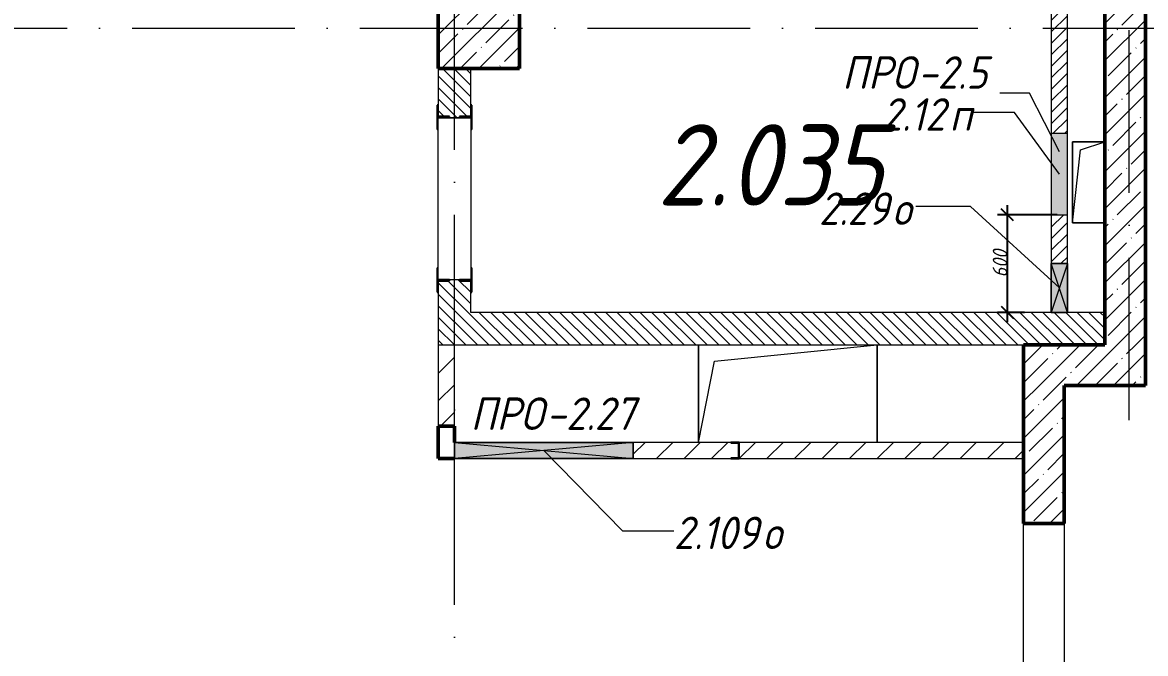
# Model space of a CAD drawing. Header units: millimetres. Extents: x -537608 to 253996, y -217170 to 186033.
# Drawn here: x -93954 to -87048, y 2705 to 6589 of the extents above; entities that cross this region are included whole.
import ezdxf

# ---------------------------------------------------------------- set-up
doc = ezdxf.new("R2010")
doc.units = ezdxf.units.MM
doc.linetypes.add('50_200_ШТРИХ_1Т_ш5_п1_п1_', pattern=[1400, 1000, -200, 0, -200])
for name, color, linetype, lineweight in [('A-____-____-DIMS', 7, 'Continuous', 9), ('A-DETL-GENF-OTLN', 7, 'Continuous', 9), ('A-FLOR-____-OTLN', 7, 'Continuous', 9), ('A-GENM-____-IDEN', 7, 'Continuous', 9), ('A-GENM-____-MCUT', 7, 'Continuous', 25), ('A-GENM-____-OTLN', 7, 'Continuous', 9), ('A-GENM-____-OTLN-1', 7, 'Continuous', 25), ('A-GLAZ-____-IDEN', 7, 'Continuous', 9), ('A-GLAZ-____-OTLN', 7, 'Continuous', 9), ('A-WALL-____-MCUT', 7, 'Continuous', 13), ('A-WALL-____-MCUT-2', 7, 'Continuous', 50), ('A-WALL-____-OTLN', 7, 'Continuous', 9), ('A-WALL-____-PATT-1', 7, 'Continuous', 9), ('A-WALL-FNSH-MCUT-1', 7, 'Continuous', 9), ('I-WALL-____-OTLN', 7, 'Continuous', 9), ('S-COLS-____-MCUT', 7, 'Continuous', 50), ('S-COLS-____-OTLN', 7, 'Continuous', 9), ('S-GRID-____-OTLN-1', 7, '50_200_ШТРИХ_1Т_ш5_п1_п1_', 9), ('Марки помещений', 7, 'Continuous', 9)]:
    doc.layers.add(name, color=color, linetype=linetype, lineweight=lineweight)
doc.styles.add('ISOCPEUR_I_11', font='isocpeui.ttf', dxfattribs={"width": 0.9, "height": 200})
doc.styles.add('ISOCPEUR_I_2', font='isocpeui.ttf', dxfattribs={"width": 0.9, "height": 140})
doc.styles.add('ISOCPEUR_I_7', font='isocpeui.ttf', dxfattribs={"width": 0.9, "height": 90})
doc.dimstyles.new('ISO-1_8_0_9К_СРЕДНИЙ_Кладочные_2', dxfattribs={"dimscale": 304.8, "dimtxt": 89.638306, "dimasz": 0.246063, "dimexe": 0.19685, "dimexo": 0, "dimgap": 0, "dimtad": 1, "dimdec": 3, "dimrnd": 0.001, "dimdsep": 46, "dimtxsty": 'ISOCPEUR_I_7', "dimblk1": 'OBLIQUE', "dimblk2": 'OBLIQUE', "dimsah": 1, "dimcen": 0.09, "dimdle": 0.19685, "dimazin": 0, "dimtfac": 1, "dimtdec": 4, "dimtix": 1, "dimtmove": 1, "dimatfit": 3, "dimfxl": 1, "dimtvp": 1, "dimtolj": 1, "dimtzin": 0, "dimarcsym": 2})
pattern_1 = [(135, (-184647.673, -45376.493), (-35.35534, -35.35534), [])]
pattern_2 = [(45, (-184647.67, -45376.49), (-84.85281, 84.85281), [])]
pattern_3 = [(45, (-184647.67, -45376.5), (-114.04925, 114.04925), []), (45, (-184533.62, -45376.5), (-114.04925, 114.04925), [201.612, -40.322, 3.353, -36.97])]

# ---------------------------------------------------------------- blocks, each defined once
blk = doc.blocks.new('BSC_Колонна _Прямоугольная - 500х500-V147-АР1_План отверстий 2 этажа в осях 1-64_Ю-ЯЯ')
at = {"layer": 'S-COLS-____-OTLN'}
h = blk.add_hatch(dxfattribs=at)
h.set_pattern_fill('FP_160', color=256, style=0, pattern_type=2)
h.set_pattern_definition([(45, (-93500, -51931.04), (-114.04925, 114.04925), []), (45, (-93385.95, -51931.04), (-114.04925, 114.04925), [201.613, -40.323, 3.353, -36.97])])
h.paths.add_polyline_path([(-250, -250), (250, -250), (250, 250), (-250, 250)], flags=0)
at = {"layer": 'S-COLS-____-MCUT'}
for p, q in [((250, 250), (-250, 250)), ((-250, 250), (-250, -250)), ((250, -250), (250, 250)), ((-250, -250), (250, -250))]:
    blk.add_line(p, q, dxfattribs=at)
blk = doc.blocks.new('154_Фахверк_СКБ_Швеллер - Тип_100_3960-28318856-АР1_План отверстий 2 этажа в осях 1-64_Ю-ЯЯ')
at = {"layer": 'A-GENM-____-MCUT'}
for p, q in [((175, 50), (125, 50)), ((125, 50), (125, -50)), ((128, 47), (175, 47)), ((128, -47), (128, 47)), ((175, 47), (175, 50)), ((125, -50), (175, -50)), ((175, -47), (128, -47)), ((175, -50), (175, -47))]:
    blk.add_line(p, q, dxfattribs=at)
blk = doc.blocks.new('154_Стойка_СКБ_Уголок - СМ-2180_200-28268025-АР1_План отверстий 2 этажа в осях 1-64_Ю-ЯЯ')
at = {"layer": 'A-GENM-____-MCUT'}
for p, q in [((125, 156), (125, 81)), ((200, 156), (125, 156)), ((131, 81), (131, 150)), ((131, 150), (200, 150)), ((200, 150), (200, 156)), ((125, 81), (131, 81)), ((131, 19), (125, 19)), ((125, 19), (125, -56)), ((131, -50), (131, 19)), ((125, -56), (200, -56)), ((200, -50), (131, -50)), ((200, -56), (200, -50))]:
    blk.add_line(p, q, dxfattribs=at)
blk = doc.blocks.new('Стойка_Влож_Полоса боковая - Полоса-28213942-АР1_План отверстий 2 этажа в осях 1-64_Ю-ЯЯ')
at = {"layer": 'A-GENM-____-OTLN'}
for p, q in [((-5, 60), (0, 60)), ((-5, -60), (-5, 60)), ((0, -60), (-5, -60))]:
    blk.add_line(p, q, dxfattribs=at)
blk = doc.blocks.new('Стойка_Влож_Уголок_Опорный - Уголок-28213941-АР1_План отверстий 2 этажа в осях 1-64_Ю-ЯЯ')
at = {"layer": 'A-GENM-____-OTLN'}
for p, q in [((-212, -6), (-212, 0)), ((0, 0), (0, -6)), ((-212, -75), (-212, -6)), ((-212, -6), (-206, -6)), ((-6, -6), (0, -6)), ((0, -6), (0, -75)), ((-212, -75), (-206, -75)), ((-6, -75), (0, -75))]:
    blk.add_line(p, q, dxfattribs=at)
blk = doc.blocks.new('AR_Отверстие Ниша - Лючок-32401671-АР1_План отверстий 2 этажа в осях 1-64_Ю-ЯЯ')
at = {"layer": 'A-GLAZ-____-OTLN'}
blk.add_hatch(color=256, dxfattribs=at).paths.add_polyline_path([(250, -50), (250, 50), (-250, 50), (-250, -50)], flags=0)
for p, q in [((250, 50), (-250, 50)), ((-250, 50), (-250, -50)), ((250, -50), (250, 50)), ((-250, -50), (250, -50))]:
    blk.add_line(p, q, dxfattribs=at)
blk = doc.blocks.new('AR_Отверстие прямоугольное _в плите_ - AR_Отверстие прямоугольное _в плите_-30229458-АР1_План отверстий 2 этажа в осях 1-64_Ю-ЯЯ')
at = {"layer": 'A-GENM-____-OTLN'}
for p, q in [((100, 250), (-100, 250)), ((-100, 250), (-100, -250)), ((-50, 200), (100, 250)), ((-100, -250), (-50, 200)), ((-100, -250), (100, -250))]:
    blk.add_line(p, q, dxfattribs=at)
blk = doc.blocks.new('AR_Отверстие прямоугольное _в плите_ - AR_Отверстие прямоугольное _в плите_-30552682-АР1_План отверстий 2 этажа в осях 1-64_Ю-ЯЯ')
at = {"layer": 'A-GENM-____-OTLN'}
for p, q in [((-550, 300), (-550, -300)), ((-450, 200), (550, 300)), ((550, -300), (550, 300)), ((-550, -300), (-450, 200))]:
    blk.add_line(p, q, dxfattribs=at)
blk = doc.blocks.new('AR_Отверстие прямоугольное _в стене__БезПР - AR_Отверстие прямоугольное _в стене__БезПР-36789536-АР1_План отверстий 2 этажа в осях 1-64_Ю-ЯЯ')
at = {"layer": 'A-GLAZ-____-OTLN'}
blk.add_hatch(color=256, dxfattribs=at).paths.add_polyline_path([(150, 50), (-150, 50), (-150, -50), (150, -50)], flags=0)
at = {"layer": 'A-DETL-GENF-OTLN'}
for p, q in [((-150, -50), (-150, 50)), ((-150, 50), (150, 50)), ((150, 50), (-150, -50)), ((-150, 50), (150, -50)), ((150, 50), (-150, 50)), ((-150, 50), (-150, -50)), ((150, 50), (150, -50)), ((150, -50), (150, 50)), ((150, -50), (-150, -50)), ((-150, -50), (150, -50))]:
    blk.add_line(p, q, dxfattribs=at)
blk = doc.blocks.new('BSC_Колонна _Прямоугольная1 - 200х100 _металл_-V206-АР1_План отверстий 2 этажа в осях 1-64_Ю-ЯЯ')
at = {"layer": 'S-COLS-____-MCUT'}
for p, q in [((0, 50), (-100, 50)), ((-100, 50), (-100, -50)), ((100, -50), (100, 50)), ((-100, -50), (100, -50))]:
    blk.add_line(p, q, dxfattribs=at)
blk = doc.blocks.new('AR_Отверстие прямоугольное _в стене_ - AR_Отверстие прямоугольное _в стене__ОВ-36943067-АР1_План отверстий 2 этажа в осях 1-64_Ю-ЯЯ')
at = {"layer": 'A-GLAZ-____-OTLN'}
blk.add_hatch(color=256, dxfattribs=at).paths.add_polyline_path([(550, -50), (550, 50), (-550, 50), (-550, -50)], flags=0)
at = {"layer": 'A-DETL-GENF-OTLN'}
for p, q in [((-550, -50), (-550, 50)), ((-550, 50), (550, 50)), ((550, 50), (-550, -50)), ((-550, 50), (550, -50)), ((550, 50), (-550, 50)), ((-550, 50), (-550, -50)), ((550, 50), (550, -50)), ((550, -50), (550, 50)), ((550, -50), (-550, -50)), ((-550, -50), (550, -50))]:
    blk.add_line(p, q, dxfattribs=at)
blk = doc.blocks.new('_Oblique')
at = {"color": 0, "linetype": 'ByBlock', "lineweight": -2}
blk.add_line((-0.5, -0.5), (0.5, 0.5), dxfattribs=at)
blk = doc.blocks.new('*D2264')
at = {"layer": 'A-____-____-DIMS', "color": 0, "lineweight": -2, "transparency": 16777216}
for p, q in [((-87897.6, 5464.5), (-87897.6, 4744.5)), ((-87591.1, 5404.5), (-87957.6, 5404.5)), ((-87791.5, 4804.5), (-87957.6, 4804.5))]:
    blk.add_line(p, q, dxfattribs=at)
at = {"layer": 'Defpoints', "color": 0, "transparency": 16777216}
for p in [(-87591.1, 5404.5), (-87897.6, 4804.5), (-87791.5, 4804.5)]:
    blk.add_point(p, dxfattribs=at)
at = {"layer": 'A-____-____-DIMS', "color": 0, "lineweight": -2, "transparency": 16777216, "xscale": 75, "yscale": 75, "zscale": 75}
for p, rotation in [((-87897.6, 5404.5), 90), ((-87897.6, 4804.5), 270)]:
    blk.add_blockref('_Oblique', p, dxfattribs=dict(at, rotation=rotation))
at = {"layer": 'A-____-____-DIMS', "color": 0, "transparency": 16777216, "insert": (-87942.6, 5104.5), "char_height": 90, "width": 409.578, "attachment_point": 5, "rotation": 90, "style": 'ISOCPEUR_I_7'}
blk.add_mtext('\\A1;600', dxfattribs=at)

msp = doc.modelspace()

# ---------------------------------------------------------------- hatches: boundary and pattern name
at = {"layer": 'A-WALL-____-PATT-1'}
h = msp.add_hatch(dxfattribs=at)
h.set_pattern_fill('FP_13', color=256, style=0, pattern_type=2)
h.set_pattern_definition(pattern_3)
h.paths.add_polyline_path([(-87047.6725, 4604.5485), (-87047.6725, 9804.5485), (-87297.6725, 9804.5485), (-87297.6725, 4604.5485)], flags=0)
h = msp.add_hatch(dxfattribs=at)
h.set_pattern_fill('FP_5', color=256, style=0, pattern_type=2)
h.set_pattern_definition([(45, (-184647.673, -45376.493), (-35.35534, 35.35534), [])])
h.paths.add_polyline_path([(-87541.0059, 5104.5485), (-87527.6725, 5104.5485), (-87527.6725, 5404.5485), (-87627.6725, 5404.5485), (-87627.6725, 5104.5485), (-87541.626, 5104.5485)], flags=0)
h.paths.add_polyline_path([(-87627.6725, 5904.5485), (-87527.6725, 5904.5485), (-87527.6725, 9504.5485), (-87627.6725, 9504.5485), (-87627.6725, 6954.5485)], flags=0)
h = msp.add_hatch(dxfattribs=at)
h.set_pattern_fill('FP_6', color=256, style=0, pattern_type=2)
h.set_pattern_definition(pattern_1)
h.paths.add_polyline_path([(-91197.6725, 4604.5485), (-91197.6725, 4998.5485), (-91266.6725, 4998.5485), (-91266.6725, 5004.5485), (-91328.6725, 5004.5485), (-91328.6725, 4998.5485), (-91397.6725, 4998.5485), (-91397.6725, 4604.5485)], flags=0)
h.paths.add_polyline_path([(-91328.6725, 6004.5485), (-91266.6725, 6004.5485), (-91266.6725, 6010.5485), (-91197.6725, 6010.5485), (-91197.6725, 6304.5485), (-91397.6725, 6304.5485), (-91397.6725, 6010.5485), (-91328.6725, 6010.5485)], flags=0)
h = msp.add_hatch(dxfattribs=at)
h.set_pattern_fill('FP_6', color=256, style=0, pattern_type=2)
h.set_pattern_definition(pattern_1)
h.paths.add_polyline_path([(-89217.8176, 4604.5485), (-87297.6725, 4604.5485), (-87297.6725, 4804.5485), (-91197.6725, 4804.5485), (-91197.6725, 4604.5485)], flags=0)
h = msp.add_hatch(dxfattribs=at)
h.set_pattern_fill('FP_4', color=256, style=0, pattern_type=2)
h.set_pattern_definition(pattern_2)
h.paths.add_polyline_path([(-91397.6725, 4104.5485), (-91297.6725, 4104.5485), (-91297.6725, 4604.5485), (-91397.6725, 4604.5485)], flags=0)
h = msp.add_hatch(dxfattribs=at)
h.set_pattern_fill('FP_13', color=256, style=0, pattern_type=2)
h.set_pattern_definition(pattern_3)
h.paths.add_polyline_path([(-87047.6725, 4354.5485), (-87047.6725, 4604.5485), (-87797.6725, 4604.5485), (-87797.6725, 4354.5485), (-87547.6725, 4354.5485)], flags=0)
h = msp.add_hatch(dxfattribs=at)
h.set_pattern_fill('FP_13', color=256, style=0, pattern_type=2)
h.set_pattern_definition(pattern_3)
h.paths.add_polyline_path([(-87547.6725, 1704.5485), (-87547.6725, 1904.5485), (-87797.6725, 1904.5485), (-87797.6725, 1704.5485)], flags=0)
h.paths.add_polyline_path([(-87797.6725, 3504.5485), (-87547.6725, 3504.5485), (-87547.6725, 4354.5485), (-87797.6725, 4354.5485)], flags=0)
h = msp.add_hatch(dxfattribs=at)
h.set_pattern_fill('FP_4', color=256, style=0, pattern_type=2)
h.set_pattern_definition(pattern_2)
h.paths.add_polyline_path([(-87797.6725, 3904.5485), (-87797.6725, 4004.5485), (-89547.6725, 4004.5485), (-89547.6725, 3904.5485), (-89217.8176, 3904.5485)], flags=0)
h.paths.add_polyline_path([(-89597.6725, 3904.5485), (-89597.6725, 3907.5485), (-89550.6725, 3907.5485), (-89550.6725, 4001.5485), (-89597.6725, 4001.5485), (-89597.6725, 4004.5485), (-90197.6725, 4004.5485), (-90197.6725, 3904.5485)], flags=0)

# ---------------------------------------------------------------- linework, layer by layer
at = {"layer": 'A-FLOR-____-OTLN'}
for p, q in [((-87497.6725, 5854.5485), (-87297.6725, 5854.5485)), ((-87497.6725, 5354.5485), (-87497.6725, 5854.5485)), ((-87297.6725, 5354.5485), (-87497.6725, 5354.5485)), ((-89797.6725, 4004.5485), (-89797.6725, 4604.5485)), ((-88697.6725, 4604.5485), (-88697.6725, 4004.5485))]:
    msp.add_line(p, q, dxfattribs=at)
at = {"layer": 'A-GENM-____-IDEN'}
for p, q in [((-87760.2835, 6153.5485), (-87942.8945, 6153.5485)), ((-87577.6725, 5791.8963), (-87760.2835, 6153.5485))]:
    msp.add_line(p, q, dxfattribs=at)
at = {"layer": 'A-GLAZ-____-IDEN'}
for p, q in [((-87852.6725, 6035.111), (-88110.1295, 6035.111)), ((-87577.6725, 5654.5485), (-87852.6725, 6035.111)), ((-88123.6268, 5455.0485), (-88461.0679, 5455.0485)), ((-87577.6725, 4954.5485), (-88123.6268, 5455.0485)), ((-90747.6725, 3954.5485), (-90263.8584, 3459.7489)), ((-90263.8584, 3459.7489), (-89949.1552, 3459.7489))]:
    msp.add_line(p, q, dxfattribs=at)
at = {"layer": 'A-WALL-____-MCUT'}
for p, q in [((-91397.6725, 6304.5485), (-91397.6725, 6079.5485)), ((-91197.6725, 6079.5485), (-91197.6725, 6304.5485)), ((-91328.6725, 6004.5485), (-91266.6725, 6004.5485)), ((-91266.6725, 5004.5485), (-91328.6725, 5004.5485)), ((-91397.6725, 4929.5485), (-91397.6725, 4604.5485)), ((-91197.6725, 4804.5485), (-91197.6725, 4929.5485)), ((-87627.6725, 4804.5485), (-91197.6725, 4804.5485)), ((-87297.6725, 4804.5485), (-87527.6725, 4804.5485)), ((-91397.6725, 4604.5485), (-87797.6725, 4604.5485))]:
    msp.add_line(p, q, dxfattribs=at)
at = {"layer": 'A-WALL-____-MCUT-2'}
for p, q in [((-87297.6725, 10054.5485), (-87297.6725, 4604.5485)), ((-87047.6725, 4354.5485), (-87047.6725, 9804.5485)), ((-87797.6725, 4604.5485), (-87797.6725, 3504.5485)), ((-87297.6725, 4604.5485), (-87797.6725, 4604.5485)), ((-87547.6725, 3504.5485), (-87547.6725, 4354.5485)), ((-87547.6725, 4354.5485), (-87047.6725, 4354.5485)), ((-87797.6725, 3504.5485), (-87547.6725, 3504.5485))]:
    msp.add_line(p, q, dxfattribs=at)
at = {"layer": 'A-WALL-____-OTLN'}
for p, q in [((-87797.6725, 1904.5485), (-87797.6725, 3504.5485)), ((-87547.6725, 3504.5485), (-87547.6725, 1904.5485))]:
    msp.add_line(p, q, dxfattribs=at)
at = {"layer": 'A-WALL-FNSH-MCUT-1'}
for p, q in [((-87527.6725, 5904.5485), (-87527.6725, 9504.5485)), ((-87627.6725, 6954.5485), (-87627.6725, 5904.5485)), ((-87627.6725, 5404.5485), (-87627.6725, 5104.5485)), ((-87527.6725, 5104.5485), (-87527.6725, 5404.5485)), ((-91397.6725, 4604.5485), (-91397.6725, 4104.5485)), ((-91297.6725, 4104.5485), (-91297.6725, 4604.5485)), ((-89597.6725, 4004.5485), (-90197.6725, 4004.5485)), ((-87797.6725, 4004.5485), (-89547.6725, 4004.5485)), ((-87797.6725, 3904.5485), (-87797.6725, 4004.5485)), ((-90197.6725, 3904.5485), (-89597.6725, 3904.5485)), ((-89547.6725, 3904.5485), (-87797.6725, 3904.5485))]:
    msp.add_line(p, q, dxfattribs=at)
at = {"layer": 'I-WALL-____-OTLN'}
for p, q in [((-91397.6725, 5004.5485), (-91397.6725, 6004.5485)), ((-91197.6725, 6004.5485), (-91197.6725, 5004.5485))]:
    msp.add_line(p, q, dxfattribs=at)
at = {"layer": 'S-GRID-____-OTLN-1'}
for p, q in [((-91297.6725, -5395.4515), (-91297.6725, 45516.3579)), ((-87147.6725, 4140.1889), (-87147.6725, 45516.3579)), ((-115681.6392, 6554.5485), (-80573.2659, 6554.5485))]:
    msp.add_line(p, q, dxfattribs=at)

# ---------------------------------------------------------------- block references
at = {"layer": 'A-GENM-____-OTLN'}
for name, p in [('Стойка_Влож_Уголок_Опорный - Уголок-28213941-АР1_План отверстий 2 этажа в осях 1-64_Ю-ЯЯ', (-91191.6725, 6004.5485)), ('AR_Отверстие прямоугольное _в плите_ - AR_Отверстие прямоугольное _в плите_-30229458-АР1_План отверстий 2 этажа в осях 1-64_Ю-ЯЯ', (-87397.6725, 5604.5485)), ('AR_Отверстие прямоугольное _в плите_ - AR_Отверстие прямоугольное _в плите_-30552682-АР1_План отверстий 2 этажа в осях 1-64_Ю-ЯЯ', (-89247.6725, 4304.5485))]:
    msp.add_blockref(name, p, dxfattribs=at)
for name, p, rotation in [('Стойка_Влож_Полоса боковая - Полоса-28213942-АР1_План отверстий 2 этажа в осях 1-64_Ю-ЯЯ', (-91297.6725, 6004.5485), 89.99999999999991), ('Стойка_Влож_Уголок_Опорный - Уголок-28213941-АР1_План отверстий 2 этажа в осях 1-64_Ю-ЯЯ', (-91403.6725, 5004.5485), 180)]:
    msp.add_blockref(name, p, dxfattribs=dict(at, rotation=rotation))
at = {"layer": 'A-GENM-____-OTLN-1'}
for name, p, rotation in [('154_Стойка_СКБ_Уголок - СМ-2180_200-28268025-АР1_План отверстий 2 этажа в осях 1-64_Ю-ЯЯ', (-91247.6725, 5879.5485), 89.9999999999999), ('154_Стойка_СКБ_Уголок - СМ-2180_200-28268025-АР1_План отверстий 2 этажа в осях 1-64_Ю-ЯЯ', (-91347.6725, 5129.5485), 269.9999999999999), ('154_Фахверк_СКБ_Швеллер - Тип_100_3960-28318856-АР1_План отверстий 2 этажа в осях 1-64_Ю-ЯЯ', (-89422.6725, 3954.5485), 180)]:
    msp.add_blockref(name, p, dxfattribs=dict(at, rotation=rotation))
at = {"layer": 'A-GLAZ-____-OTLN', "rotation": 270}
for name, p in [('AR_Отверстие Ниша - Лючок-32401671-АР1_План отверстий 2 этажа в осях 1-64_Ю-ЯЯ', (-87577.6725, 5654.5485)), ('AR_Отверстие прямоугольное _в стене__БезПР - AR_Отверстие прямоугольное _в стене__БезПР-36789536-АР1_План отверстий 2 этажа в осях 1-64_Ю-ЯЯ', (-87577.6725, 4954.5485))]:
    msp.add_blockref(name, p, dxfattribs=at)
at = {"layer": 'A-GLAZ-____-OTLN'}
msp.add_blockref('AR_Отверстие прямоугольное _в стене_ - AR_Отверстие прямоугольное _в стене__ОВ-36943067-АР1_План отверстий 2 этажа в осях 1-64_Ю-ЯЯ', (-90747.6725, 3954.5485), dxfattribs=at)
at = {"layer": 'S-COLS-____-OTLN'}
msp.add_blockref('BSC_Колонна _Прямоугольная - 500х500-V147-АР1_План отверстий 2 этажа в осях 1-64_Ю-ЯЯ', (-91147.6725, 6554.5485), dxfattribs=at)
at = {"layer": 'S-COLS-____-OTLN', "rotation": 270.0000000000001}
msp.add_blockref('BSC_Колонна _Прямоугольная1 - 200х100 _металл_-V206-АР1_План отверстий 2 этажа в осях 1-64_Ю-ЯЯ', (-91347.6725, 4004.5485), dxfattribs=at)

# ---------------------------------------------------------------- texts
at = {"layer": 'A-GENM-____-IDEN', "char_height": 200, "attachment_point": 1, "style": 'ISOCPEUR_I_11'}
for s, insert, width in [('ПРО', (-88913.3011, 6380.6646), 562.784625), ('-2.5', (-88448.9574, 6380.6646), 548.35425), ('ПРО', (-91198.331, 4280.7683), 562.784625), ('-2.27', (-90733.9873, 4280.7683), 707.088375)]:
    msp.add_mtext(s, dxfattribs=dict(at, insert=insert, width=width))
at = {"layer": 'A-GLAZ-____-IDEN', "char_height": 200, "attachment_point": 1, "style": 'ISOCPEUR_I_11'}
for s, insert, width in [('2.12', (-88669.5811, 6122.7255), 505.063125), ('\\fISOCPEUR|b0|i1|c204|p34|;\\W.9;п', (-88252.8624, 6122.7255), 158.734125), ('2.29', (-89056.5225, 5542.6631), 548.35425), ('\\fISOCPEUR|b0|i1|c204|p34|;\\W.9;о', (-88604.085, 5542.6631), 158.734125), ('2.109', (-89949.1552, 3547.3635), 663.79725), ('\\fISOCPEUR|b0|i1|c204|p34|;\\W.9;о', (-89401.4677, 3547.3635), 158.734125)]:
    msp.add_mtext(s, dxfattribs=dict(at, insert=insert, width=width))
at = {"layer": 'Марки помещений', "insert": (-90051.6631, 5962.0662), "char_height": 500, "width": 785.65375, "attachment_point": 1, "style": 'ISOCPEUR_I_2'}
msp.add_mtext('2.035', dxfattribs=at)

# ---------------------------------------------------------------- dimensions: what is measured, and where the dimension line sits
at = {"layer": 'A-____-____-DIMS'}
dim = msp.add_linear_dim(base=(-87897.5893, 4804.5485), p1=(-87591.0723, 5404.5485), p2=(-87791.5232, 4804.5485), angle=90, dimstyle='ISO-1_8_0_9К_СРЕДНИЙ_Кладочные_2', override={"dimpost": '<>', "dimfxl": 632.598264}, dxfattribs=at)
dim.commit()
dim.dimension.update_dxf_attribs({"geometry": '*D2264', "text_midpoint": (-87942.5893, 5104.5485)})

doc.saveas('drawing.dxf')
